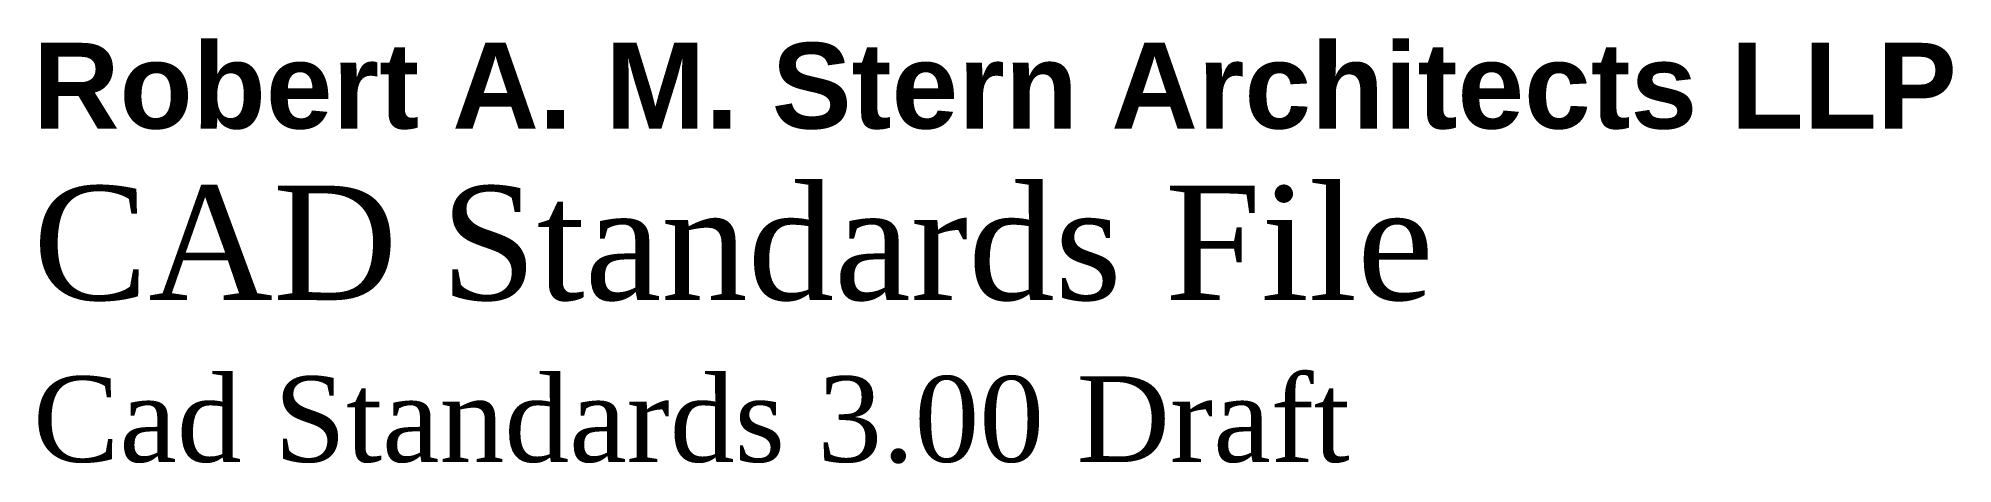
# Paper-space layout 'Layout1' of a CAD drawing. Header units: millimetres. Extents: x 28 to 877, y 386 to 575.
import ezdxf

# ---------------------------------------------------------------- set-up
doc = ezdxf.new("R2010")
doc.units = ezdxf.units.MM
doc.header["$LTSCALE"] = 48

psp = doc.layouts.get("Layout1")

# ---------------------------------------------------------------- texts
at = {"insert": (25.4, 572.516), "char_height": 38.04289, "width": 876.62917, "attachment_point": 1}
psp.add_mtext('{\\fArial|b1|i0|c0|p34;Robert A. M. Stern Architects LLP\\P\\fTimes New Roman|b0|i0|c0|p18;\\H1.333x;CAD Standards File\\P\\H0.7502x;Cad Standards 3.00 Draft}', dxfattribs=at)

doc.saveas('drawing.dxf')
